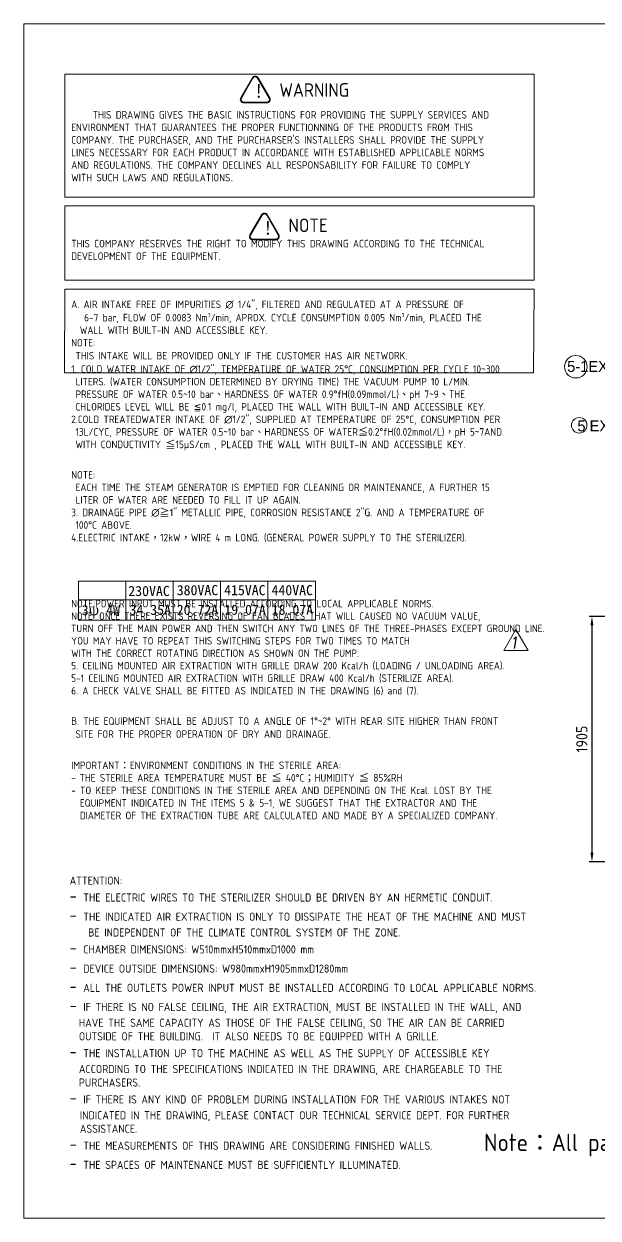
# Model space of a CAD drawing. Header units: millimetres. Extents: x -215875 to 27803, y -2277 to 9251.
# Drawn here: x 14618 to 19072, y -19 to 9251 of the extents above; entities that cross this region are included whole.
import ezdxf

# ---------------------------------------------------------------- set-up
doc = ezdxf.new("R2010")
doc.units = ezdxf.units.MM
doc.header["$MEASUREMENT"] = 0
for name, color, linetype, lineweight in [('D', 3, 'Continuous', 13), ('F', 7, 'Continuous', 15), ('T', 4, 'Continuous', 15)]:
    doc.layers.add(name, color=color, linetype=linetype, lineweight=lineweight)
doc.styles.get("Standard").update_dxf_attribs({"font": 'KAIU.TTF'})
doc.styles.add('STU25', font='isocp2.shx')
doc.styles.add('Text', font='romans.shx', dxfattribs={"width": 0.8, "oblique": 10})
doc.dimstyles.new('STU25', dxfattribs={"dimscale": 35, "dimtxt": 2.5, "dimasz": 2, "dimexe": 0.6, "dimexo": 1, "dimgap": 1, "dimtad": 1, "dimdsep": 46, "dimtxsty": 'STU25', "dimcen": 2, "dimazin": 2, "dimtfac": 1, "dimtmove": 0, "dimatfit": 3, "dimfxl": 0, "dimtolj": 1, "dimtzin": 0, "dimarcsym": 0})

# ---------------------------------------------------------------- blocks, each defined once
blk = doc.blocks.new('*D22')
at = {"layer": 'D', "color": 0, "lineweight": -2}
for p, q in [((20071.2, 4651.7), (19003.8, 4651.7)), ((19024.8, 4581.7), (19024.8, 2816.7)), ((19271.2, 2746.7), (19003.8, 2746.7))]:
    blk.add_line(p, q, dxfattribs=at)
at = {"layer": 'D', "color": 0}
for points in [[(19036.4, 4581.7), (19013.1, 4581.7), (19024.8, 4651.7)], [(19013.1, 2816.7), (19036.4, 2816.7), (19024.8, 2746.7)]]:
    blk.add_solid(points, dxfattribs=at)
at = {"layer": 'Defpoints', "color": 0}
for p in [(20106.2, 4651.7), (19024.8, 2746.7), (19306.2, 2746.7)]:
    blk.add_point(p, dxfattribs=at)
at = {"layer": 'D', "color": 0, "insert": (18946, 3699.2), "char_height": 87.5, "attachment_point": 5, "rotation": 90, "style": 'STU25'}
blk.add_mtext('\\A1;1905', dxfattribs=at)

msp = doc.modelspace()

# ---------------------------------------------------------------- hatches: boundary and pattern name
at = {"layer": 'D'}
h = msp.add_hatch(color=11, dxfattribs=at)
edge = h.paths.add_edge_path()
edge.add_line((16390.217, 8831.984), (16300.59, 8676.745))
edge.add_arc((16323.323, 8663.62), 26.25, 149.9999999, 270)
edge.add_line((16323.323, 8637.37), (16502.577, 8637.37))
edge.add_arc((16502.577, 8663.62), 26.25, 270, 389.9999999)
edge.add_line((16525.31, 8676.745), (16435.683, 8831.984))
edge.add_arc((16412.95, 8818.859), 26.25, 30, 150)
edge = h.paths.add_edge_path(flags=16)
edge.add_arc((16412.95, 8818.859), 21, 30, 150)
edge.add_line((16394.763, 8829.359), (16305.136, 8674.12))
edge.add_arc((16323.323, 8663.62), 21, 149.9999999, 270)
edge.add_line((16323.323, 8642.62), (16502.577, 8642.62))
edge.add_arc((16502.577, 8663.62), 21, 270, 389.9999999)
edge.add_line((16520.763, 8674.12), (16431.136, 8829.359))
h = msp.add_hatch(color=11, dxfattribs=at)
edge = h.paths.add_edge_path()
edge.add_ellipse((16393.927, 7600.649), major_axis=(26.25, 0), ratio=1, start_angle=149.9999999, end_angle=270)
edge.add_line((16393.927, 7574.399), (16573.181, 7574.399))
edge.add_ellipse((16573.181, 7600.649), major_axis=(26.25, 0), ratio=1, start_angle=270, end_angle=389.9999999)
edge.add_line((16595.914, 7613.774), (16506.287, 7769.012))
edge.add_ellipse((16483.554, 7755.887), major_axis=(26.25, 0), ratio=1, start_angle=30, end_angle=150)
edge.add_line((16460.821, 7769.012), (16371.194, 7613.774))
edge = h.paths.add_edge_path(flags=16)
edge.add_ellipse((16393.927, 7600.649), major_axis=(21, 0), ratio=1, start_angle=149.9999999, end_angle=270)
edge.add_line((16393.927, 7579.649), (16573.181, 7579.649))
edge.add_ellipse((16573.181, 7600.649), major_axis=(21, 0), ratio=1, start_angle=270, end_angle=389.9999999)
edge.add_line((16591.368, 7611.149), (16501.741, 7766.387))
edge.add_ellipse((16483.554, 7755.887), major_axis=(21, 0), ratio=1, start_angle=30, end_angle=150)
edge.add_line((16465.368, 7766.387), (16375.741, 7611.149))

# ---------------------------------------------------------------- linework, layer by layer
at = {"layer": 'D', "color": 11}
for p, q in [((16390.217, 8831.984), (16300.59, 8676.745)), ((16394.763, 8829.359), (16305.136, 8674.12)), ((16431.136, 8829.359), (16520.763, 8674.12)), ((16435.683, 8831.984), (16525.31, 8676.745)), ((16323.323, 8642.62), (16502.577, 8642.62)), ((16323.323, 8637.37), (16502.577, 8637.37)), ((16460.821, 7769.012), (16371.194, 7613.774)), ((16465.368, 7766.387), (16375.741, 7611.149)), ((16501.741, 7766.387), (16591.368, 7611.149)), ((16506.287, 7769.012), (16595.914, 7613.774)), ((16393.927, 7579.649), (16573.181, 7579.649)), ((16393.927, 7574.399), (16573.181, 7574.399))]:
    msp.add_line(p, q, dxfattribs=at)
at = {"layer": 'D'}
for p, q in [((15041.496, 4925.355), (16878.996, 4925.355)), ((15041.496, 4622.27), (15041.496, 4925.355)), ((15408.996, 4925.355), (15408.996, 4622.27)), ((15776.496, 4925.355), (15776.496, 4622.27)), ((16143.996, 4925.355), (16143.996, 4622.27)), ((16511.496, 4925.355), (16511.496, 4622.27)), ((16878.996, 4925.355), (16878.996, 4622.27)), ((15041.496, 4779.77), (16878.996, 4779.77)), ((15041.496, 4622.27), (16878.996, 4622.27))]:
    msp.add_line(p, q, dxfattribs=at)
at = {"layer": 'D', "color": 11}
for points in [[(14935.901, 8859.812), (18575.437, 8859.812), (18575.437, 7904.944), (14935.901, 7904.944)], [(14935.901, 7839.829), (18575.437, 7839.829), (18575.437, 7260.48), (14935.901, 7260.48)], [(14935.901, 7190.846), (18575.437, 7190.846), (18572.399, 6542.338), (14932.863, 6542.338)]]:
    msp.add_lwpolyline(points, close=True, dxfattribs=at)
at = {"layer": 'D'}
for centre, radius in [((18899.827, 6589.834), 87.5), ((18925.923, 6135.035), 60)]:
    msp.add_circle(centre, radius, dxfattribs=at)
at = {"layer": 'D', "color": 11}
for centre, radius, start, end in [((16412.95, 8818.859), 26.25, 30, 150), ((16412.95, 8818.859), 21, 30, 150), ((16323.323, 8663.62), 26.25, 149.9999999, 270), ((16323.323, 8663.62), 21, 149.9999999, 270), ((16502.577, 8663.62), 26.25, 270, 29.9999999), ((16502.577, 8663.62), 21, 270, 29.9999999), ((16483.554, 7755.887), 26.25, 30, 150), ((16483.554, 7755.887), 21, 30, 150), ((16393.927, 7600.649), 26.25, 149.9999999, 270), ((16393.927, 7600.649), 21, 149.9999999, 270), ((16573.181, 7600.649), 26.25, 270, 29.9999999), ((16573.181, 7600.649), 21, 270, 29.9999999)]:
    msp.add_arc(centre, radius, start, end, dxfattribs=at)
at = {"layer": 'F', "color": 6}
msp.add_lwpolyline([(14618.16, 9251.001), (14618.16, -18.999), (27803.16, -18.999), (27803.16, 9251.001)], close=True, dxfattribs=at)
msp.add_lwpolyline([(14618.16, 9251.001), (14618.16, -18.999), (27803.16, -18.999), (27803.16, 9251.001)], close=True, dxfattribs=at)
at = {"layer": 'F', "color": 7}
msp.add_lwpolyline([(18435.377, 4549.407), (18341.886, 4387.476), (18528.867, 4387.476)], close=True, dxfattribs=at)

# ---------------------------------------------------------------- texts
at = {"layer": 'D', "color": 11, "attachment_point": 1, "style": 'STU25'}
for s, insert, char_height in [('{\\f標楷體|b0|i0|c136|p65;!}', (16404.224, 8782.392), 105), ('WARNING', (16600.062, 8790.528), 105), ('{\\A1;}\\P{\\A1;\\H0.70420x;     THIS DRAWING GIVES THE BASIC INSTRUCTIONS FOR PROVIDING THE SUPPLY SERVICES AND}\\P{\\A1;\\H0.70420x;ENVIRONMENT THAT GUARANTEES THE PROPER FUNCTIONNING OF THE PRODUCTS FROM THIS }\\P{\\A1;\\H0.70420x;COMPANY. THE PURCHASER, AND THE PURCHARSER\'S INSTALLERS SHALL PROVIDE THE SUPPLY }\\P{\\A1;\\H0.70420x;LlNES NECESSARY FOR EACH PRODUCT IN ACCORDANCE WITH ESTABLlSHED APPLlCABLE NORMS }\\P{\\A1;\\H0.70420x;AND REGULATIONS. THE COMPANY DECLlNES ALL RESPONSABILlTY FOR FAILURE TO COMPLY }\\P{\\A1;\\H0.70420x;WITH SUCH LAWS AND REGULATIONS}{\\A1;\\Farsimp.shx;\\H0.70420x;.}\\P{\\A1;\\Farsimp.shx;\\H0.70420x;}\\P{\\A1;\\Farsimp.shx;\\H0.70420x;}\\P{\\A1;\\Fisocp.shx;\\H0.70420x;}\\P{\\A1;\\Fisocp.shx;\\H0.70420x;THIS COMPANY RESERVES THE RIGHT TO MODIFY THIS DRAWING ACCORDING TO THE TECHNICAL }\\P{\\A1;\\Fisocp.shx;\\H0.70420x;DEVELOPMENT OF THE EQUIPMENT.}\\P{\\A1;\\Fisocp.shx;\\H0.70420x;}\\P{\\A1;\\Fisocp.shx;\\H0.70420x;}\\P{\\A1;\\Fisocp.shx;\\H0.70420x;A. AIR INTAKE FREE OF IMPURITIES ∅ 1/4", FILTERED AND REGULATED AT A PRESSURE OF }\\P{\\A1;\\Fisocp.shx;\\H0.70420x;   6-7 bar, FLOW OF 0.0083 Nm{\\A1;\\Fisocp.shx;\\H0.49294x;\\S3^ ;}}{\\A1;\\Fisocp.shx;\\H0.70441x;/min, APROX. CYCLE CONSUMPTION 0.005 Nm{\\A1;\\Fisocp.shx;\\H0.49309x;\\S3^ ;}}{\\A1;\\Fisocp.shx;\\H0.70462x;/min, PLACED THE }\\P{\\A1;\\Fisocp.shx;\\H0.70462x;  WALL WITH BUILT-IN AND ACCESSIBLE KEY.}\\P{\\A1;\\Fisocp.shx;\\H0.70462x;NOTE:}\\P{\\A1;\\Fisocp.shx;\\H0.70462x; THIS INTAKE WILL BE PROVIDED ONLY IF THE CUSTOMER HAS AIR NETWORK}{\\A1;\\Fisocp.shx;\\H0.77508x;.}\\P{\\A1;\\Fisocp.shx;\\H0.70432x;1. COLD WATER INTAKE OF ∅1/2", TEMPERATURE OF WATER 25°C, CONSUMPTION PER CYCLE 10~300 }\\P{\\A1;\\Fisocp.shx;\\H0.70432x; LITERS. (WATER CONSUMPTION DETERMINED BY DRYING TIME) THE VACUUM PUMP 10 L/MIN. }\\P{\\A1;\\Fisocp.shx;\\H0.70432x; PRESSURE OF WATER 0.5~10 bar}{\\A1;\\f標楷體|b0|i0|c136|p65;\\H0.70432x;、}{\\A1;\\Fisocp.shx;\\H0.70432x;HARDNESS OF WATER 0.9°fH(0.09mmol/L)}{\\A1;\\f標楷體|b0|i0|c136|p65;\\H0.70432x;、}{\\A1;\\Fisocp.shx;\\H0.70432x;pH 7~9}{\\A1;\\f標楷體|b0|i0|c136|p65;\\H0.70432x;、}{\\A1;\\Fisocp.shx;\\H0.70432x;THE }\\P{\\A1;\\Fisocp.shx;\\H0.70432x; CHLORIDES LEVEL WILL BE }{\\A1;\\f新細明體|b0|i0|c136|p16;\\H0.70432x;≦}{\\A1;\\Fisocp.shx;\\H0.70432x;0.1 mg/l, PLACED THE WALL WITH BUILT-IN AND ACCESSIBLE KEY.}\\P{\\A1;\\Fisocp.shx;\\H0.70432x;2.COLD TREATEDWATER INTAKE OF ∅1/2", SUPPLIED AT TEMPERATURE OF 25°C, CONSUMPTION PER }\\P{\\A1;\\Fisocp.shx;\\H0.70432x; 13L/CYC, PRESSURE OF WATER 0.5~10 bar}{\\A1;\\f標楷體|b0|i0|c136|p65;\\H0.70432x;、}{\\A1;\\Fisocp.shx;\\H0.70432x;HARDNESS OF WATER}{\\A1;\\f標楷體|b0|i0|c136|p65;\\H0.70432x;≦}{\\A1;\\Fisocp.shx;\\H0.70432x;0.2°fH(0.02mmol/L)}{\\A1;\\f標楷體|b0|i0|c136|p65;\\H0.70432x;，}{\\A1;\\Fisocp.shx;\\H0.70432x;pH 5~7AND }\\P{\\A1;\\Fisocp.shx;\\H0.70432x; WITH CONDUCTIVITY }{\\A1;\\f標楷體|b0|i0|c136|p65;\\H0.70432x;≦}{\\A1;\\Fisocp.shx;\\H0.70432x;15μS/cm , PLACED THE WALL WITH BUILT-IN AND ACCESSIBLE KEY.}\\P{\\A1;\\Fisocp.shx;\\H0.70432x;}\\P{\\A1;\\Fisocp.shx;\\H0.70432x;NOTE:}\\P{\\A1;\\Fisocp.shx;\\H0.70432x; EACH TIME THE STEAM GENERATOR IS EMPTIED FOR CLEANING OR MAINTENANCE, A FURTHER 15 }\\P{\\A1;\\Fisocp.shx;\\H0.70432x; LITER OF WATER ARE NEEDED TO FILL IT UP AGAIN.}\\P{\\A1;\\Fisocp.shx;\\H0.70432x;3. DRAINAGE PIPE ∅}{\\A1;\\f標楷體|b0|i0|c136|p65;\\H0.70432x;≧}{\\A1;\\Fisocp.shx;\\H0.70432x;1" METALLIC PIPE, CORROSION RESISTANCE 2"G. AND A TEMPERATURE OF }\\P{\\A1;\\Fisocp.shx;\\H0.70432x; 100°C ABOVE.}\\P{\\A1;\\Fisocp.shx;\\H0.70432x;4.ELECTRIC INTAKE}{\\A1;\\f標楷體|b0|i0|c136|p65;\\H0.70432x;，}{\\A1;\\Fisocp.shx;\\H0.70432x;12kW}{\\A1;\\f標楷體|b0|i0|c136|p65;\\H0.70432x;，}{\\A1;\\Fisocp.shx;\\H0.70432x;WIRE 4 m LONG. (GENERAL POWER SUPPLY TO THE STERILIZER).}\\P{\\A1;\\Fisocp.shx;\\H0.70432x;}\\P{\\A1;\\Fisocp.shx;\\H0.70432x;}\\P{\\A1;\\Fisocp.shx;\\H0.70432x;}\\P{\\A1;\\Fisocp.shx;\\H0.70432x;NOTE:POWER INPUT MUST BE INSTALLED ACCORDING TO LOCAL APPLICABLE NORMS.}\\P{\\A1;\\H0.69367x;NOTE: ONCE THERE EXISTS REVERSING OF FAN BLADES THAT WILL CAUSED NO VACUUM VALUE, }\\P{\\A1;\\H0.69367x;TURN OFF THE MAIN POWER AND THEN SWITCH ANY TWO LINES OF THE THREE-PHASES EXCEPT GROUND LINE. }\\P{\\A1;\\H0.69367x;YOU MAY HAVE TO REPEAT THIS SWITCHING STEPS FOR TWO TIMES TO MATCH }\\P{\\A1;\\H0.69367x;WITH THE CORRECT ROTATING DIRECTION AS SHOWN ON THE PUMP. }\\P{\\A1;\\Fisocp.shx;\\H0.70432x;5. CEILING MOUNTED AIR EXTRACTION WITH GRILLE DRAW 200 Kcal/h (LOADING / UNLOADING AREA).}\\P{\\A1;\\Fisocp.shx;\\H0.70432x;5-1 CEILING MOUNTED AIR EXTRACTION WITH GRILLE DRAW 400 Kcal/h (STERILIZE AREA).}\\P{\\A1;\\Fisocp.shx;\\H0.70432x;6. A CHECK VALVE SHALL BE FITTED AS INDICATED IN THE DRAWING (6) and (7).}\\P{\\A1;\\Fisocp.shx;\\H0.70432x;}\\P{\\A1;\\Fisocp.shx;\\H0.70432x;B. THE EQUIPMENT SHALL BE ADJUST TO A ANGLE OF 1°~2° WITH REAR SITE HIGHER THAN FRONT }\\P{\\A1;\\Fisocp.shx;\\H0.70432x; SITE FOR THE PROPER OPERATION OF DRY AND DRAINAGE}{\\A1;\\Fisocp.shx;\\H0.77475x;.}\\P{\\A1;\\Fisocp.shx;\\H0.77475x;}\\P{\\A1;\\Fisocp.shx;\\H0.70402x;IMPORTANT}{\\A1;\\f標楷體|b0|i0|c136|p65;\\H0.70402x;：}{\\A1;\\Fisocp.shx;\\H0.70402x;ENVIRONMENT CONDITIONS IN THE STERILE AREA:}\\P{\\A1;\\Fisocp.shx;\\H0.70402x;-}{\\A1;\\Fisocp.shx;\\H0.49577x; }{\\A1;\\Fisocp.shx;\\H0.70402x;THE STERILE AREA TEMPERATURE MUST BE }{\\A1;\\f標楷體|b0|i0|c136|p65;\\H0.70402x;≦}{\\A1;\\Fisocp.shx;\\H0.70402x; 40°C}{\\A1;\\f標楷體|b0|i0|c136|p65;\\H0.70402x;；}{\\A1;\\Fisocp.shx;\\H0.70402x;HUMIDITY }{\\A1;\\f標楷體|b0|i0|c136|p65;\\H0.70402x;≦}{\\A1;\\Fisocp.shx;\\H0.70402x; 85%RH}\\P{\\A1;\\Fisocp.shx;\\H0.70402x;- TO KEEP THESE CONDITIONS IN THE STERILE AREA AND DEPENDING ON THE Kcal. LOST BY THE }\\P{\\A1;\\Fisocp.shx;\\H0.70402x;  EQUIPMENT INDICATED IN THE ITEMS 5 & 5-1, WE SUGGEST THAT THE EXTRACTOR AND THE }\\P{\\A1;\\Fisocp.shx;\\H0.70402x;  DIAMETER OF THE EXTRACTION TUBE ARE CALCULATED AND MADE BY A SPECIALIZED COMPANY.}', (14985.019, 8712.628), 83), ('{\\f標楷體|b0|i0|c136|p65;!}', (16474.828, 7719.421), 105), ('NOTE', (16670.666, 7739.758), 105), ('{\\f標楷體|b0|i0|c136|p65;230VAC}', (15428.152, 4888.456), 78.75), ('{\\f標楷體|b0|i0|c136|p65;380VAC}', (15803.929, 4894.951), 78.75), ('{\\f標楷體|b0|i0|c136|p65;415VAC}', (16171.429, 4894.951), 78.75), ('{\\f標楷體|b0|i0|c136|p65;440VAC}', (16538.929, 4894.951), 78.75), ('{\\f標楷體|b0|i0|c136|p65;3ψ 4W}', (15066.495, 4739.881), 78.75), ('{\\f標楷體|b0|i0|c136|p65;34.35A}', (15437.576, 4742.684), 78.75), ('{\\f標楷體|b0|i0|c136|p65;20.72A}', (15803.811, 4742.684), 78.75), ('{\\f標楷體|b0|i0|c136|p65;19.07A}', (16172.999, 4742.684), 78.75), ('{\\f標楷體|b0|i0|c136|p65;18.07A}', (16540.499, 4742.684), 78.75), ('{\\Fisocp.shx|c1;ATTENTION:\\P\\H1.42x;- \\H0.704225x;THE ELECTRIC WIRES TO THE STERILIZER SHOULD BE DRIVEN BY AN HERMETIC CONDUIT.  \\P\\H1.42x;- \\H0.704225x;THE INDICATED AIR EXTRACTION IS ONLY TO DISSIPATE THE HEAT OF THE MACHINE AND MUST \\P    BE INDEPENDENT OF THE CLIMATE CONTROL SYSTEM OF THE ZONE.\\P\\H1.42x;- \\H0.704225x;CHAMBER DIMENSIONS: W510mmxH510mmxD1000 mm\\P\\H1.42x;- \\H0.704225x;DEVICE OUTSIDE DIMENSIONS: W980mmxH1905mmxD1280mm\\P\\H1.42x;- \\H0.704225x;ALL THE OUTLETS POWER INPUT MUST BE INSTALLED ACCORDING TO LOCAL APPLICABLE NORMS.\\P\\H1.42x;- \\H0.704225x;IF THERE IS NO FALSE CEILING, THE AIR EXTRACTION, MUST BE INSTALLED IN THE WALL, AND \\P  HAVE THE SAME CAPACITY AS THOSE OF THE FALSE CEILING, SO THE AIR CAN BE CARRIED \\P  OUTSIDE OF THE BUILDING.  IT ALSO NEEDS TO BE EQUIPPED WITH A GRILLE.\\P\\H1.42x;- \\H0.704225x;THE INSTALLATION UP TO THE MACHINE AS WELL AS THE SUPPLY OF ACCESSIBLE KEY \\P  ACCORDING TO THE SPECIFICATIONS INDICATED IN THE DRAWING, ARE CHARGEABLE TO THE \\P  PURCHASERS.\\H1.1x; \\P\\H1.291x;- \\H0.704176x;IF THERE IS ANY KIND OF PROBLEM DURING INSTALLATION FOR THE VARIOUS INTAKES NOT \\P\\H1.1x;  \\H0.909091x;INDICATED IN THE DRAWING, PLEASE CONTACT OUR TECHNICAL SERVICE DEPT. FOR FURTHER \\P\\H1.1x;  \\H0.909091x;ASSISTANCE.\\P\\H1.42x;- \\H0.704225x;THE MEASUREMENTS OF THIS DRAWING ARE CONSIDERING FINISHED WALLS.\\P\\H1.42x;- \\H0.704225x;THE SPACES OF MAINTENANCE MUST BE SUFFICIENTLY ILLUMINATED.}', (14973.031, 2632.501), 62.94331)]:
    msp.add_mtext(s, dxfattribs=dict(at, insert=insert, char_height=char_height))
at = {"layer": 'D', "char_height": 85, "attachment_point": 1}
for s, insert in [('{\\FARISOP2.SHX|c0;{\\C3;5-1EXHAUST FAN MOTOR}}', (18832.371, 6634.384)), ('{\\FARISOP2.SHX|c0;{\\C3;5 EXHAUST FAN MOTOR}}', (18911.911, 6172.985))]:
    msp.add_mtext(s, dxfattribs=dict(at, insert=insert))
at = {"layer": 'D', "color": 0, "insert": (18187.477, 635.978), "char_height": 135.00867, "attachment_point": 1, "style": 'STU25'}
msp.add_mtext('Note{\\f標楷體|b0|i0|c136|p65;：}All parts should comply with RoHS.', dxfattribs=at)
at = {"layer": 'T', "lineweight": 20, "style": 'Text', "oblique": 10, "width": 0.8}
msp.add_text('1', height=90, dxfattribs=at).set_placement((18386.911, 4403.519))

# ---------------------------------------------------------------- dimensions: what is measured, and where the dimension line sits
at = {"layer": 'D'}
dim = msp.add_linear_dim(base=(19024.762, 2746.7), p1=(20106.195, 4651.7), p2=(19306.195, 2746.7), angle=90, dimstyle='STU25', override={"dimlfac": 1}, dxfattribs=at)
dim.commit()
dim.dimension.update_dxf_attribs({"geometry": '*D22', "text_midpoint": (18946.012, 3699.2)})

doc.saveas('drawing.dxf')
